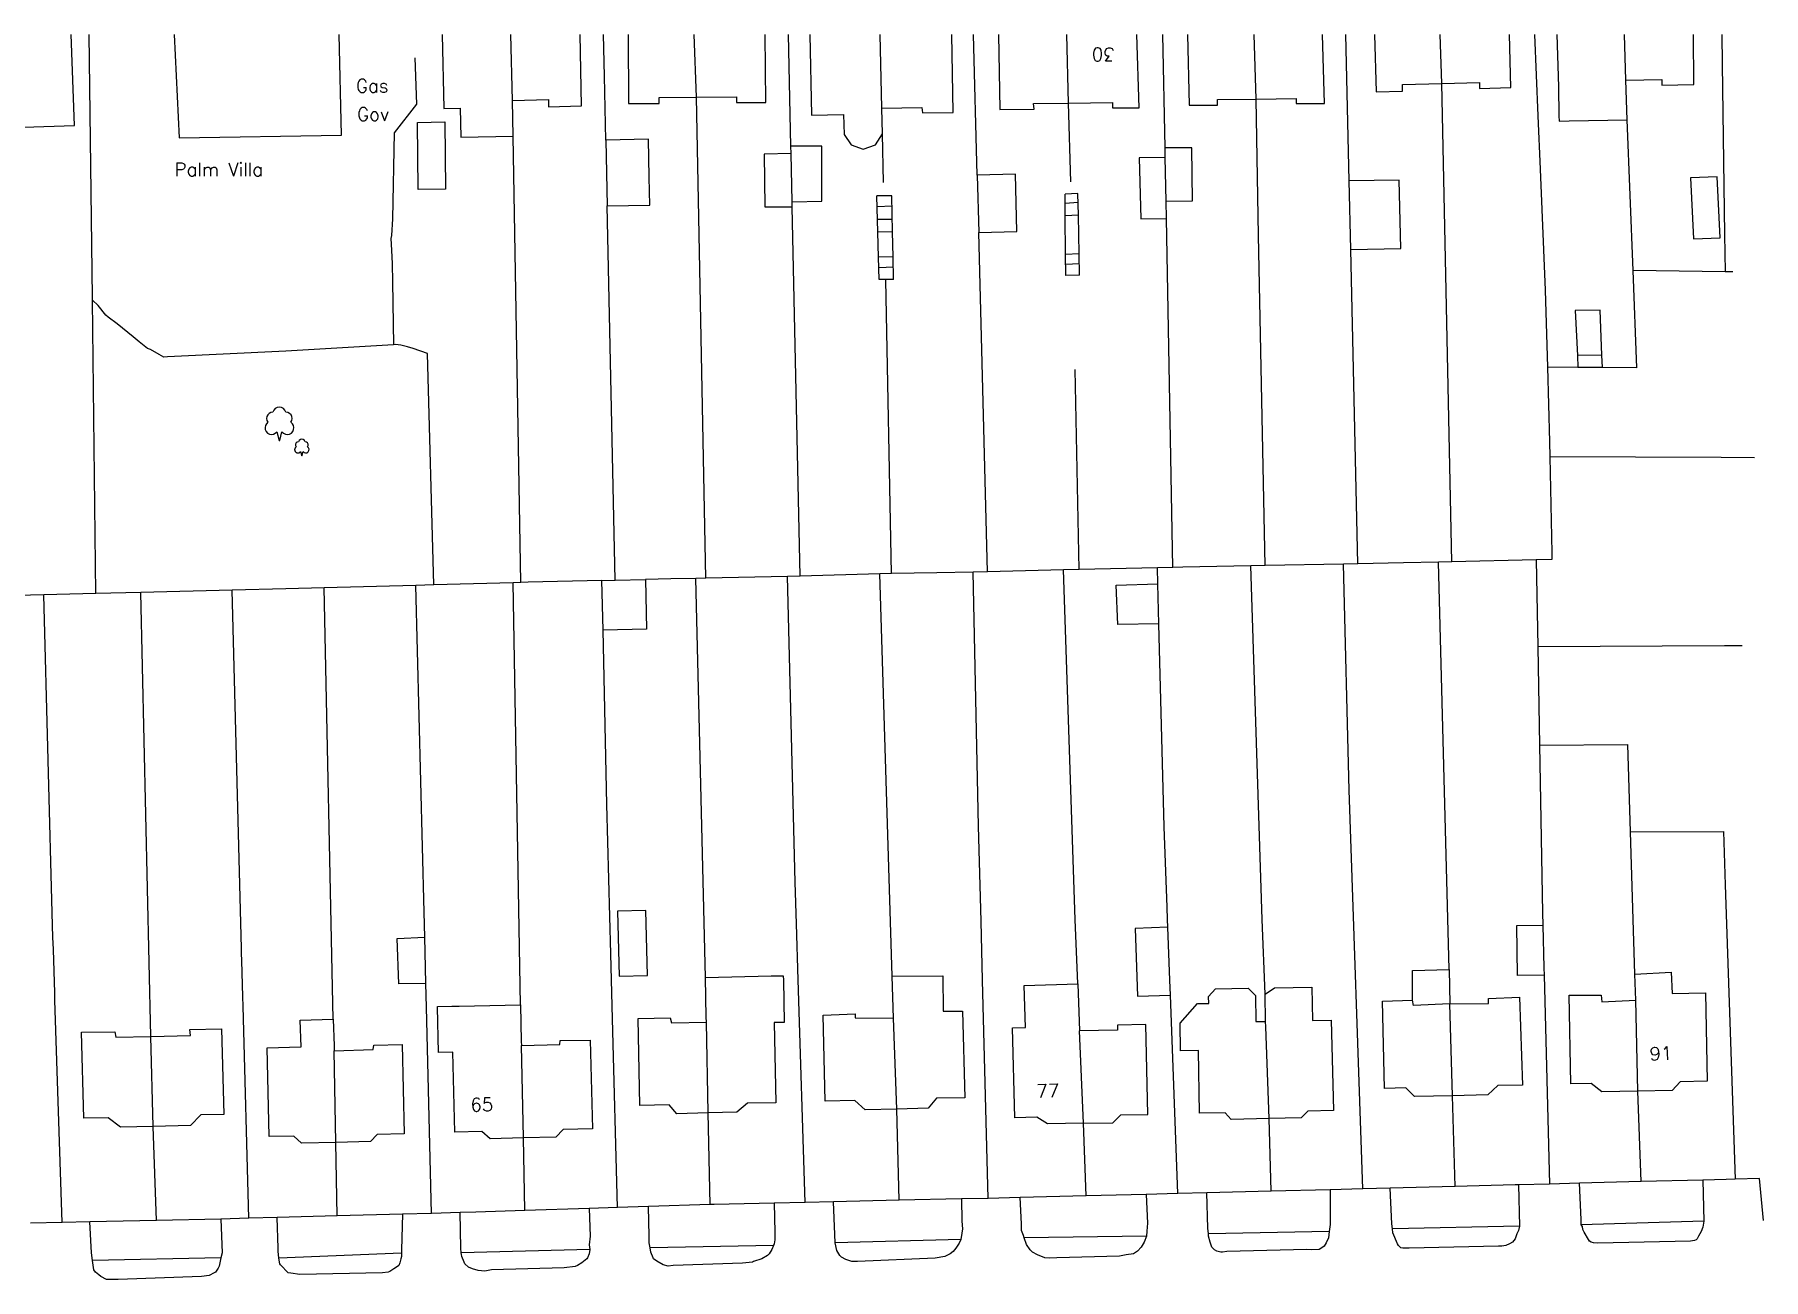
# Model space of a CAD drawing. Extents: x 427500 to 429848, y 434500 to 436505.
# Drawn here: x 428054.1 to 428209.8, y 436388 to 436500 of the extents above; entities that cross this region are included whole.
import ezdxf

# ---------------------------------------------------------------- set-up
doc = ezdxf.new("R2010")
doc.units = 0
doc.layers.add('LPTIP_Ex_Base', color=8, linetype='Continuous')
doc.styles.add('MtXpl_Romans', font='romans__.ttf')

msp = doc.modelspace()

# ---------------------------------------------------------------- linework, layer by layer
at = {"layer": 'LPTIP_Ex_Base', "color": 251, "true_color": 0x636466}
for p, q in [((428057.72, 436491.83), (428057.43, 436500)), ((428059.33, 436476.34), (428059.05, 436500)), ((428066.7, 436500), (428067.15, 436490.7)), ((428081.75, 436490.95), (428081.55, 436500)), ((428090.8, 436500), (428090.95, 436493.35)), ((428097.15, 436494.08), (428097, 436500)), ((428103.35, 436493.6), (428103.25, 436500)), ((428105.43, 436496.25), (428105.35, 436500)), ((428107.55, 436500), (428107.6, 436493.8)), ((428113.7, 436494.37), (428113.5, 436500)), ((428119.95, 436493.9), (428119.9, 436500)), ((428122.21, 436489.95), (428122, 436500)), ((428123.9, 436500), (428124.05, 436492.75)), ((428130.4, 436493.37), (428130.25, 436500)), ((428136.8, 436493), (428136.7, 436500)), ((428138.98, 436487.36), (428138.65, 436500)), ((428140.9, 436500), (428141, 436493.25)), ((428147.21, 436493.84), (428147.05, 436500)), ((428153.55, 436493.4), (428153.35, 436500)), ((428155.89, 436489.8), (428155.7, 436500)), ((428157.9, 436500), (428158.05, 436493.65)), ((428164.1, 436494.2), (428163.9, 436500)), ((428170.25, 436493.8), (428170.05, 436500)), ((428172.45, 436486.85), (428172.15, 436500)), ((428174.75, 436500), (428174.9, 436494.85)), ((428180.8, 436495.6), (428180.65, 436500)), ((428187, 436495.25), (428186.9, 436500)), ((428189.15, 436500), (428189.45, 436492.69)), ((428191.15, 436500), (428191.3, 436495.3)), ((428197.35, 436495.9), (428197.25, 436500)), ((428203.5, 436495.5), (428203.45, 436500)), ((428206, 436500), (428206.04, 436497.34)), ((428088.35, 436497.9), (428088.5, 436493.75)), ((428206.04, 436497.34), (428206.23, 436484.21)), ((428105.55, 436490.5), (428105.43, 436496.25)), ((428177.25, 436495.5), (428180.8, 436495.6)), ((428177.25, 436494.9), (428177.25, 436495.5)), ((428180.8, 436495.6), (428184.2, 436495.7)), ((428181.7, 436452.55), (428180.8, 436495.6)), ((428184.2, 436495.7), (428184.2, 436495.15)), ((428197.35, 436495.9), (428200.6, 436495.95)), ((428197.49, 436492.32), (428197.35, 436495.9)), ((428200.6, 436495.95), (428200.6, 436495.45)), ((428200.6, 436495.45), (428203.5, 436495.5)), ((428097.15, 436494.08), (428100.4, 436494.15)), ((428097.22, 436490.86), (428097.15, 436494.08)), ((428100.4, 436494.15), (428100.4, 436493.5)), ((428110.35, 436494.35), (428113.7, 436494.37)), ((428110.35, 436493.8), (428110.35, 436494.35)), ((428113.7, 436494.37), (428117.3, 436494.4)), ((428114.55, 436451.07), (428113.7, 436494.37)), ((428117.3, 436494.4), (428117.3, 436493.9)), ((428117.3, 436493.9), (428119.95, 436493.9)), ((428147.21, 436493.84), (428151.15, 436493.9)), ((428151.15, 436493.9), (428151.15, 436493.4)), ((428160.6, 436494.15), (428164.1, 436494.2)), ((428160.6, 436493.65), (428160.6, 436494.15)), ((428164.1, 436494.2), (428167.7, 436494.25)), ((428164.3, 436481.9), (428164.1, 436494.2)), ((428167.7, 436494.25), (428167.7, 436493.8)), ((428174.9, 436494.85), (428177.25, 436494.9)), ((428184.2, 436495.15), (428187, 436495.25)), ((428191.3, 436495.3), (428191.34, 436492.7)), ((428088.5, 436493.75), (428086.5, 436491.15)), ((428090.95, 436493.35), (428092.45, 436493.38)), ((428092.45, 436493.38), (428092.5, 436490.76)), ((428100.4, 436493.5), (428103.35, 436493.6)), ((428107.6, 436493.8), (428110.35, 436493.8)), ((428124.05, 436492.75), (428126.95, 436492.8)), ((428126.95, 436492.8), (428127, 436491)), ((428130.4, 436493.37), (428134, 436493.45)), ((428130.45, 436491.07), (428130.4, 436493.37)), ((428134, 436493.45), (428134.05, 436492.95)), ((428134.05, 436492.95), (428136.8, 436493)), ((428141, 436493.25), (428144.1, 436493.3)), ((428144.05, 436493.8), (428147.21, 436493.84)), ((428144.1, 436493.3), (428144.05, 436493.8)), ((428147.4, 436486.75), (428147.21, 436493.84)), ((428151.15, 436493.4), (428153.55, 436493.4)), ((428158.05, 436493.65), (428160.6, 436493.65)), ((428167.7, 436493.8), (428170.25, 436493.8)), ((428189.45, 436492.69), (428189.65, 436487.9)), ((428191.34, 436492.7), (428191.35, 436492.22)), ((428051.3, 436491.6), (428057.72, 436491.83)), ((428067.15, 436490.7), (428081.75, 436490.95)), ((428086.5, 436491.15), (428086.35, 436483.4)), ((428088.6, 436492.1), (428091.05, 436492.15)), ((428088.65, 436486.05), (428088.6, 436492.1)), ((428091.05, 436492.15), (428091.1, 436486.1)), ((428092.5, 436490.76), (428097.22, 436490.86)), ((428097.9, 436450.68), (428097.22, 436490.86)), ((428127, 436491), (428127.62, 436490.08)), ((428129.81, 436490.09), (428130.45, 436491.07)), ((428130.55, 436486.7), (428130.45, 436491.07)), ((428191.35, 436492.22), (428192.26, 436492.23)), ((428192.26, 436492.23), (428197.49, 436492.32)), ((428198.01, 436478.75), (428197.49, 436492.32)), ((428109.39, 436490.58), (428105.55, 436490.5)), ((428105.55, 436490.5), (428105.68, 436484.58)), ((428109.46, 436487.18), (428109.39, 436490.58)), ((428122.22, 436489.3), (428119.8, 436489.25)), ((428119.8, 436489.25), (428119.85, 436484.5)), ((428125, 436489.95), (428122.21, 436489.95)), ((428122.22, 436489.3), (428122.21, 436489.95)), ((428122.31, 436484.95), (428122.22, 436489.3)), ((428125, 436485), (428125, 436489.95)), ((428127.62, 436490.08), (428128.72, 436489.69)), ((428128.72, 436489.69), (428129.81, 436490.09)), ((428155.91, 436488.95), (428155.89, 436489.8)), ((428158.3, 436489.8), (428155.89, 436489.8)), ((428158.35, 436485.05), (428158.3, 436489.8)), ((428155.91, 436488.95), (428153.55, 436488.9)), ((428153.55, 436488.9), (428153.7, 436483.4)), ((428155.98, 436485), (428155.91, 436488.95)), ((428189.65, 436487.9), (428190.1, 436477)), ((428109.51, 436484.66), (428109.46, 436487.18)), ((428142.41, 436487.45), (428138.98, 436487.36)), ((428138.98, 436487.36), (428139.11, 436482.17)), ((428142.55, 436482.26), (428142.41, 436487.45)), ((428176.95, 436486.9), (428172.45, 436486.85)), ((428172.6, 436480.65), (428172.45, 436486.85)), ((428177.1, 436480.75), (428176.95, 436486.9)), ((428205.6, 436487.2), (428203.2, 436487.1)), ((428203.2, 436487.1), (428203.45, 436481.6)), ((428205.85, 436481.7), (428205.6, 436487.2)), ((428091.1, 436486.1), (428088.65, 436486.05)), ((428105.68, 436484.58), (428109.51, 436484.66)), ((428106.4, 436450.9), (428105.68, 436484.58)), ((428122.31, 436484.95), (428125, 436485)), ((428122.32, 436484.5), (428122.31, 436484.95)), ((428130.04, 436482.2), (428129.95, 436485.5)), ((428131.3, 436485.5), (428129.95, 436485.5)), ((428131.32, 436484.55), (428129.98, 436484.5)), ((428131.36, 436482.25), (428131.3, 436485.5)), ((428148.05, 436485.7), (428146.9, 436485.65)), ((428146.91, 436483.7), (428146.9, 436485.65)), ((428148.07, 436484.9), (428146.91, 436484.8)), ((428148.09, 436483.75), (428148.05, 436485.7)), ((428155.98, 436485), (428158.35, 436485.05)), ((428156.01, 436483.45), (428155.98, 436485)), ((428086.35, 436483.4), (428086.25, 436481.9)), ((428119.85, 436484.5), (428122.32, 436484.5)), ((428123.05, 436451.25), (428122.32, 436484.5)), ((428131.34, 436483.35), (428130.01, 436483.35)), ((428148.09, 436483.75), (428146.91, 436483.7)), ((428146.94, 436480.2), (428146.91, 436483.7)), ((428148.16, 436480.25), (428148.09, 436483.75)), ((428153.7, 436483.4), (428156.01, 436483.45)), ((428156.6, 436452.03), (428156.01, 436483.45)), ((428206.23, 436484.21), (428206.25, 436482)), ((428086.25, 436481.9), (428086.2, 436481.65)), ((428086.2, 436481.65), (428086.25, 436480.6)), ((428131.36, 436482.25), (428130.04, 436482.2)), ((428130.1, 436479.95), (428130.04, 436482.2)), ((428131.41, 436480), (428131.36, 436482.25)), ((428139.11, 436482.17), (428142.55, 436482.26)), ((428139.9, 436451.65), (428139.11, 436482.17)), ((428164.9, 436452.2), (428164.3, 436481.9)), ((428203.45, 436481.6), (428205.85, 436481.7)), ((428206.25, 436482), (428206.3, 436478.65)), ((428086.25, 436480.6), (428086.3, 436479.35)), ((428131.41, 436480), (428130.1, 436479.95)), ((428130.15, 436477.95), (428130.1, 436479.95)), ((428131.45, 436477.95), (428131.41, 436480)), ((428148.16, 436480.25), (428146.94, 436480.2)), ((428146.95, 436478.3), (428146.94, 436480.2)), ((428148.2, 436478.35), (428148.16, 436480.25)), ((428172.6, 436480.65), (428177.1, 436480.75)), ((428173.25, 436452.37), (428172.6, 436480.65)), ((428086.3, 436479.35), (428086.35, 436477.75)), ((428131.43, 436479.05), (428130.12, 436479)), ((428148.18, 436479.35), (428146.94, 436479.3)), ((428148.2, 436478.35), (428146.95, 436478.3)), ((428206.3, 436478.65), (428198.01, 436478.75)), ((428198.35, 436470), (428198.01, 436478.75)), ((428207, 436478.64), (428206.3, 436478.65)), ((428086.35, 436477.75), (428086.43, 436472.07)), ((428131.45, 436477.95), (428130.15, 436477.95)), ((428131.25, 436451.5), (428130.75, 436477.9)), ((428190.1, 436477), (428190.3, 436470.05)), ((428059.34, 436476.1), (428059.33, 436476.34)), ((428059.65, 436449.7), (428059.34, 436476.1)), ((428059.85, 436475.6), (428059.34, 436476.1)), ((428060.55, 436474.75), (428059.85, 436475.6)), ((428060.75, 436474.55), (428060.55, 436474.75)), ((428061.55, 436473.95), (428060.75, 436474.55)), ((428063, 436472.8), (428061.55, 436473.95)), ((428195.05, 436475.2), (428192.8, 436475.15)), ((428192.8, 436475.15), (428193, 436471.1)), ((428195.2, 436471.15), (428195.05, 436475.2)), ((428063.55, 436472.35), (428063, 436472.8)), ((428064.3, 436471.75), (428063.55, 436472.35)), ((428086.6, 436472.1), (428086.43, 436472.07)), ((428087.1, 436472.05), (428086.6, 436472.1)), ((428064.55, 436471.65), (428064.3, 436471.75)), ((428065.35, 436471.2), (428064.55, 436471.65)), ((428065.75, 436470.95), (428065.35, 436471.2)), ((428066.1, 436471), (428065.75, 436470.95)), ((428076.75, 436471.5), (428066.1, 436471)), ((428086.43, 436472.07), (428076.75, 436471.5)), ((428087.7, 436471.9), (428087.1, 436472.05)), ((428088.2, 436471.75), (428087.7, 436471.9)), ((428089.5, 436471.3), (428088.2, 436471.75)), ((428090.05, 436450.47), (428089.5, 436471.3)), ((428195.2, 436471.15), (428193, 436471.1)), ((428193, 436471.1), (428193.05, 436470.03)), ((428195.25, 436470.02), (428195.2, 436471.15)), ((428148.15, 436451.84), (428147.8, 436469.85)), ((428193.05, 436470.03), (428190.3, 436470.05)), ((428190.3, 436470.05), (428190.5, 436463.35)), ((428195.25, 436470.02), (428193.05, 436470.03)), ((428198.35, 436470), (428195.25, 436470.02)), ((428190.5, 436463.35), (428190.53, 436462)), ((428205.95, 436461.92), (428190.53, 436462)), ((428190.53, 436462), (428190.69, 436453.35)), ((428208.95, 436461.9), (428205.95, 436461.92)), ((428155.2, 436452), (428148.15, 436451.84)), ((428156.6, 436452.03), (428155.2, 436452)), ((428155.24, 436450.55), (428155.2, 436452)), ((428157.5, 436452.05), (428156.6, 436452.03)), ((428163.6, 436452.17), (428157.5, 436452.05)), ((428164.9, 436452.2), (428163.6, 436452.17)), ((428164.64, 436420.35), (428163.6, 436452.17)), ((428171.95, 436452.34), (428164.9, 436452.2)), ((428173.25, 436452.37), (428171.95, 436452.34)), ((428172.45, 436432), (428171.95, 436452.34)), ((428177.35, 436452.45), (428173.25, 436452.37)), ((428180.5, 436452.52), (428177.35, 436452.45)), ((428181.7, 436452.55), (428180.5, 436452.52)), ((428181.45, 436415.85), (428180.5, 436452.52)), ((428189.3, 436452.72), (428181.7, 436452.55)), ((428190.7, 436452.75), (428189.3, 436452.72)), ((428189.3, 436452.72), (428189.43, 436444.9)), ((428190.69, 436453.35), (428190.7, 436452.75)), ((428088.45, 436450.42), (428080.2, 436450.19)), ((428090.05, 436450.47), (428088.45, 436450.42)), ((428089.2, 436421), (428088.45, 436450.42)), ((428097.2, 436450.66), (428090.05, 436450.47)), ((428097.9, 436450.68), (428097.2, 436450.66)), ((428097.88, 436412.67), (428097.2, 436450.66)), ((428098.55, 436450.7), (428097.9, 436450.68)), ((428105.2, 436450.86), (428098.55, 436450.7)), ((428105.2, 436450.86), (428106.4, 436450.89)), ((428105.3, 436446.4), (428105.2, 436450.86)), ((428106.4, 436450.89), (428109.12, 436450.95)), ((428106.4, 436450.89), (428106.4, 436450.9)), ((428111.4, 436451), (428109.12, 436450.95)), ((428109.12, 436450.95), (428109.22, 436446.48)), ((428113.65, 436451.05), (428111.4, 436451)), ((428114.55, 436451.07), (428113.65, 436451.05)), ((428114.51, 436415.14), (428113.65, 436451.05)), ((428121.9, 436451.23), (428114.55, 436451.07)), ((428123.05, 436451.25), (428121.9, 436451.23)), ((428122.6, 436423.7), (428121.9, 436451.23)), ((428130.2, 436451.47), (428123.05, 436451.25)), ((428131.25, 436451.5), (428130.2, 436451.47)), ((428131.33, 436415.24), (428130.2, 436451.47)), ((428135.35, 436451.55), (428131.25, 436451.5)), ((428138.6, 436451.62), (428135.35, 436451.55)), ((428139.9, 436451.65), (428138.6, 436451.62)), ((428139.1, 436428.75), (428138.6, 436451.62)), ((428146.75, 436451.81), (428139.9, 436451.65)), ((428148.15, 436451.84), (428146.75, 436451.81)), ((428147.8, 436420.35), (428146.75, 436451.81)), ((428151.5, 436450.45), (428155.24, 436450.55)), ((428151.65, 436446.9), (428151.5, 436450.45)), ((428155.33, 436446.95), (428155.24, 436450.55)), ((428054.95, 436449.57), (428052.55, 436449.5)), ((428059.65, 436449.7), (428054.95, 436449.57)), ((428055.75, 436419.8), (428054.95, 436449.57)), ((428063.7, 436449.79), (428059.65, 436449.7)), ((428071.9, 436449.99), (428063.7, 436449.79)), ((428064.6, 436409.82), (428063.7, 436449.79)), ((428076.75, 436450.1), (428071.9, 436449.99)), ((428072.75, 436417.75), (428071.9, 436449.99)), ((428080.2, 436450.19), (428076.75, 436450.1)), ((428081.01, 436411.39), (428080.2, 436450.19)), ((428109.22, 436446.48), (428105.3, 436446.39)), ((428105.3, 436446.39), (428105.3, 436446.4)), ((428105.3, 436446.38), (428105.3, 436446.39)), ((428105.65, 436430.7), (428105.3, 436446.38)), ((428155.33, 436446.95), (428151.65, 436446.9)), ((428155.8, 436428.7), (428155.33, 436446.95)), ((428206.25, 436444.98), (428189.43, 436444.9)), ((428189.43, 436444.9), (428189.58, 436436.05)), ((428207.85, 436444.99), (428206.25, 436444.98)), ((428189.58, 436436.05), (428197.55, 436436.11)), ((428189.58, 436436.05), (428189.85, 436420.95)), ((428197.79, 436428.25), (428197.55, 436436.11)), ((428173.7, 436396.1), (428172.45, 436432)), ((428106, 436417.25), (428105.65, 436430.7)), ((428139.32, 436420.2), (428139.1, 436428.75)), ((428156.07, 436421.45), (428155.8, 436428.7)), ((428197.79, 436428.25), (428206.15, 436428.26)), ((428198.18, 436415.44), (428197.79, 436428.25)), ((428206.15, 436428.26), (428206.31, 436423.48)), ((428122.72, 436419.97), (428122.6, 436423.7)), ((428206.31, 436423.48), (428207.2, 436396.97)), ((428089.25, 436418.75), (428089.2, 436421)), ((428109.15, 436421.15), (428106.6, 436421.1)), ((428106.6, 436421.1), (428106.75, 436415.25)), ((428109.3, 436415.3), (428109.15, 436421.15)), ((428156.12, 436420.35), (428156.07, 436421.45)), ((428189.85, 436420.95), (428189.88, 436419.85)), ((428055.78, 436418.75), (428055.75, 436419.8)), ((428122.87, 436414.92), (428122.72, 436419.97)), ((428139.45, 436414.9), (428139.32, 436420.2)), ((428148.03, 436414.55), (428147.8, 436420.35)), ((428156.14, 436419.65), (428153.2, 436419.55)), ((428153.2, 436419.55), (428153.4, 436413.45)), ((428156.14, 436419.65), (428156.12, 436420.35)), ((428156.32, 436414.9), (428156.14, 436419.65)), ((428164.89, 436413.63), (428164.64, 436420.35)), ((428187.55, 436419.8), (428189.88, 436419.85)), ((428187.6, 436415.3), (428187.55, 436419.8)), ((428189.88, 436419.85), (428189.98, 436416)), ((428055.82, 436417.65), (428055.78, 436418.75)), ((428055.94, 436413.75), (428055.82, 436417.65)), ((428072.76, 436417.3), (428072.75, 436417.75)), ((428086.75, 436418.65), (428089.25, 436418.75)), ((428086.9, 436414.55), (428086.75, 436418.65)), ((428089.29, 436417.4), (428089.25, 436418.75)), ((428072.78, 436416.65), (428072.76, 436417.3)), ((428072.87, 436413.4), (428072.78, 436416.65)), ((428089.35, 436414.6), (428089.29, 436417.4)), ((428106.16, 436411.4), (428106, 436417.25)), ((428089.35, 436414.6), (428086.9, 436414.55)), ((428089.4, 436412.45), (428089.35, 436414.6)), ((428106.75, 436415.25), (428109.3, 436415.3)), ((428114.51, 436415.14), (428120.44, 436415.27)), ((428114.59, 436411.57), (428114.51, 436415.14)), ((428120.44, 436415.27), (428120.62, 436415.28)), ((428120.62, 436415.28), (428121.52, 436415.29)), ((428121.52, 436415.29), (428121.53, 436414.88)), ((428121.53, 436414.88), (428121.61, 436411.09)), ((428123.5, 436394.88), (428122.87, 436414.92)), ((428131.33, 436415.24), (428135.89, 436415.28)), ((428131.45, 436411.47), (428131.33, 436415.24)), ((428135.89, 436415.28), (428135.91, 436412.09)), ((428139.95, 436395.24), (428139.45, 436414.9)), ((428143.21, 436414.42), (428148.03, 436414.55)), ((428148.03, 436414.55), (428148.2, 436410.32)), ((428156.37, 436413.55), (428156.32, 436414.9)), ((428178.15, 436415.75), (428181.45, 436415.85)), ((428178.15, 436413.1), (428178.15, 436415.75)), ((428181.45, 436415.85), (428181.53, 436412.75)), ((428190, 436415.35), (428187.6, 436415.3)), ((428189.98, 436416), (428190, 436415.35)), ((428190, 436415.35), (428190.5, 436396.53)), ((428198.18, 436415.44), (428201.46, 436415.6)), ((428198.25, 436413.09), (428198.18, 436415.44)), ((428201.46, 436415.6), (428201.55, 436413.7)), ((428055.96, 436413.1), (428055.94, 436413.75)), ((428056.6, 436393.06), (428055.96, 436413.1)), ((428072.89, 436412.55), (428072.87, 436413.4)), ((428143.32, 436410.64), (428143.21, 436414.42)), ((428153.4, 436413.45), (428156.37, 436413.55)), ((428157.05, 436395.67), (428156.37, 436413.55)), ((428159.81, 436413.41), (428160.43, 436414.11)), ((428159.82, 436412.8), (428159.81, 436413.41)), ((428160.43, 436414.11), (428163.37, 436414.17)), ((428163.37, 436414.17), (428164.02, 436413.5)), ((428164.02, 436413.5), (428164.07, 436411.16)), ((428164.89, 436413.63), (428165.75, 436414.19)), ((428164.93, 436411.18), (428164.89, 436413.63)), ((428165.75, 436414.19), (428169.09, 436414.26)), ((428169.09, 436414.26), (428169.15, 436411.27)), ((428175.45, 436413), (428178.15, 436413.1)), ((428175.65, 436405.15), (428175.45, 436413)), ((428178.25, 436412.6), (428178.15, 436413.1)), ((428185, 436413.25), (428187.8, 436413.35)), ((428185, 436412.8), (428185, 436413.25)), ((428187.8, 436413.35), (428188.05, 436405.45)), ((428192.4, 436405.55), (428192.25, 436413.55)), ((428192.25, 436413.55), (428195.15, 436413.55)), ((428195.15, 436413.55), (428195.2, 436412.95)), ((428195.2, 436412.95), (428198.25, 436413.09)), ((428198.45, 436404.9), (428198.25, 436413.09)), ((428201.55, 436413.7), (428204.55, 436413.75)), ((428204.55, 436413.75), (428204.7, 436405.8)), ((428073.4, 436393.45), (428072.89, 436412.55)), ((428089.85, 436393.89), (428089.4, 436412.45)), ((428090.4, 436412.52), (428091.68, 436412.55)), ((428090.4, 436412.45), (428090.4, 436412.52)), ((428090.49, 436408.39), (428090.4, 436412.45)), ((428091.68, 436412.55), (428092.35, 436412.56)), ((428092.35, 436412.56), (428097.88, 436412.67)), ((428097.88, 436412.67), (428097.94, 436409.37)), ((428108.45, 436411.45), (428111.35, 436411.5)), ((428108.6, 436403.6), (428108.45, 436411.45)), ((428111.35, 436411.5), (428111.45, 436411.05)), ((428114.6, 436411.12), (428114.59, 436411.57)), ((428125.1, 436411.75), (428128, 436411.85)), ((428125.3, 436404), (428125.1, 436411.75)), ((428128, 436411.85), (428128, 436411.5)), ((428128, 436411.5), (428131.45, 436411.47)), ((428131.75, 436403.28), (428131.45, 436411.47)), ((428135.91, 436412.09), (428137.65, 436412.1)), ((428137.65, 436412.1), (428137.85, 436404.3)), ((428157.24, 436411.02), (428158.81, 436412.78)), ((428158.81, 436412.78), (428159.82, 436412.8)), ((428181.53, 436412.75), (428178.25, 436412.6)), ((428181.53, 436412.75), (428185, 436412.8)), ((428181.75, 436404.48), (428181.53, 436412.75)), ((428058.35, 436410.2), (428061.35, 436410.25)), ((428058.55, 436402.45), (428058.35, 436410.2)), ((428061.35, 436410.25), (428061.45, 436409.75)), ((428064.6, 436409.82), (428068.15, 436409.9)), ((428068.1, 436410.45), (428070.95, 436410.5)), ((428068.15, 436409.9), (428068.1, 436410.45)), ((428070.95, 436410.5), (428071.15, 436402.8)), ((428078.03, 436411.29), (428081.01, 436411.39)), ((428078.11, 436408.9), (428078.03, 436411.29)), ((428081.01, 436411.39), (428081.09, 436408.99)), ((428106.6, 436394.42), (428106.16, 436411.4)), ((428111.45, 436411.05), (428114.6, 436411.12)), ((428114.75, 436402.93), (428114.6, 436411.12)), ((428121.61, 436411.09), (428120.71, 436411.07)), ((428120.71, 436411.07), (428120.85, 436403.85)), ((428142.15, 436410.6), (428143.32, 436410.63)), ((428142.35, 436402.5), (428142.15, 436410.6)), ((428143.32, 436410.63), (428143.32, 436410.64)), ((428151.6, 436410.4), (428148.2, 436410.32)), ((428148.54, 436402), (428148.2, 436410.32)), ((428154.15, 436410.9), (428151.6, 436410.85)), ((428151.6, 436410.85), (428151.6, 436410.4)), ((428154.35, 436402.8), (428154.15, 436410.9)), ((428157.29, 436408.53), (428157.24, 436411.02)), ((428164.07, 436411.16), (428164.93, 436411.18)), ((428164.95, 436410.68), (428164.93, 436411.18)), ((428165.25, 436402.43), (428164.95, 436410.68)), ((428169.15, 436411.27), (428170.85, 436411.3)), ((428170.85, 436411.3), (428171.05, 436403.15)), ((428061.45, 436409.75), (428064.6, 436409.82)), ((428064.8, 436401.72), (428064.6, 436409.82)), ((428075.05, 436408.8), (428078.1, 436408.9)), ((428075.25, 436400.8), (428075.05, 436408.8)), ((428078.1, 436408.9), (428078.11, 436408.9)), ((428081.09, 436408.99), (428081.1, 436408.54)), ((428081.1, 436408.54), (428084.6, 436408.65)), ((428081.25, 436400.28), (428081.1, 436408.54)), ((428084.6, 436408.65), (428084.65, 436409.05)), ((428084.65, 436409.05), (428087.2, 436409.1)), ((428087.2, 436409.1), (428087.4, 436401.05)), ((428091.77, 436408.42), (428090.49, 436408.39)), ((428091.95, 436401.2), (428091.77, 436408.42)), ((428097.94, 436409.37), (428097.95, 436409.02)), ((428097.95, 436409.02), (428101.4, 436409.1)), ((428098.15, 436400.68), (428097.95, 436409.02)), ((428101.4, 436409.1), (428101.45, 436409.45)), ((428101.45, 436409.45), (428104.15, 436409.5)), ((428104.15, 436409.5), (428104.35, 436401.5)), ((428158.9, 436408.56), (428157.29, 436408.53)), ((428159, 436402.9), (428158.9, 436408.56)), ((428177.55, 436405.2), (428175.65, 436405.15)), ((428178.35, 436404.4), (428177.55, 436405.2)), ((428185.85, 436405.4), (428184.95, 436404.55)), ((428188.05, 436405.45), (428185.85, 436405.4)), ((428194.25, 436405.6), (428192.4, 436405.55)), ((428195.2, 436404.85), (428194.25, 436405.6)), ((428202.25, 436405.75), (428201.55, 436404.95)), ((428204.7, 436405.8), (428202.25, 436405.75)), ((428111.25, 436403.65), (428108.6, 436403.6)), ((428111.95, 436402.85), (428111.25, 436403.65)), ((428118.3, 436403.8), (428117.35, 436403)), ((428120.85, 436403.85), (428118.3, 436403.8)), ((428127.95, 436404.05), (428125.3, 436404)), ((428128.9, 436403.2), (428127.95, 436404.05)), ((428135.3, 436404.25), (428134.55, 436403.35)), ((428137.85, 436404.3), (428135.3, 436404.25)), ((428181.75, 436404.48), (428178.35, 436404.4)), ((428184.95, 436404.55), (428181.75, 436404.48)), ((428182, 436396.31), (428181.75, 436404.48)), ((428198.45, 436404.9), (428195.2, 436404.85)), ((428201.55, 436404.95), (428198.45, 436404.9)), ((428198.75, 436396.75), (428198.45, 436404.9)), ((428060.75, 436402.5), (428058.55, 436402.45)), ((428061.85, 436401.65), (428060.75, 436402.5)), ((428069.1, 436402.75), (428068.15, 436401.8)), ((428071.15, 436402.8), (428069.1, 436402.75)), ((428114.75, 436402.93), (428111.95, 436402.85)), ((428117.35, 436403), (428114.75, 436402.93)), ((428114.95, 436394.69), (428114.75, 436402.93)), ((428131.75, 436403.28), (428128.9, 436403.2)), ((428134.55, 436403.35), (428131.75, 436403.28)), ((428131.95, 436395.07), (428131.75, 436403.28)), ((428144.35, 436402.55), (428142.35, 436402.5)), ((428145.3, 436401.95), (428144.35, 436402.55)), ((428151.2, 436402.05), (428151.9, 436402.75)), ((428151.9, 436402.75), (428154.35, 436402.8)), ((428161.3, 436402.95), (428159, 436402.9)), ((428161.85, 436402.35), (428161.3, 436402.95)), ((428165.25, 436402.43), (428161.85, 436402.35)), ((428168.15, 436402.5), (428165.25, 436402.43)), ((428165.45, 436395.88), (428165.25, 436402.43)), ((428168.75, 436403.1), (428168.15, 436402.5)), ((428171.05, 436403.15), (428168.75, 436403.1)), ((428064.8, 436401.72), (428061.85, 436401.65)), ((428068.15, 436401.8), (428064.8, 436401.72)), ((428065.1, 436393.25), (428064.8, 436401.72)), ((428077.45, 436400.85), (428075.25, 436400.8)), ((428078.15, 436400.2), (428077.45, 436400.85)), ((428084.95, 436401), (428084.35, 436400.35)), ((428087.4, 436401.05), (428084.95, 436401)), ((428094.4, 436401.25), (428091.95, 436401.2)), ((428095.15, 436400.6), (428094.4, 436401.25)), ((428098.15, 436400.68), (428095.15, 436400.6)), ((428101.05, 436400.75), (428098.15, 436400.68)), ((428098.25, 436394.14), (428098.15, 436400.68)), ((428101.7, 436401.45), (428101.05, 436400.75)), ((428104.35, 436401.5), (428101.7, 436401.45)), ((428148.54, 436402), (428145.3, 436401.95)), ((428148.54, 436402), (428151.2, 436402.05)), ((428148.8, 436395.46), (428148.54, 436402)), ((428081.25, 436400.28), (428078.15, 436400.2)), ((428084.35, 436400.35), (428081.25, 436400.28)), ((428081.35, 436393.66), (428081.25, 436400.28)), ((428165.45, 436395.88), (428159.65, 436395.74)), ((428170.75, 436396.02), (428165.45, 436395.88)), ((428173.7, 436396.1), (428170.75, 436396.02)), ((428170.75, 436396.02), (428170.75, 436392.9)), ((428176.15, 436396.16), (428173.7, 436396.1)), ((428182, 436396.31), (428176.15, 436396.16)), ((428176.3, 436392.95), (428176.15, 436396.16)), ((428187.4, 436396.45), (428182, 436396.31)), ((428187.7, 436396.46), (428187.4, 436396.45)), ((428190.5, 436396.53), (428187.7, 436396.46)), ((428187.7, 436396.46), (428187.8, 436392.75)), ((428193.2, 436396.6), (428190.5, 436396.53)), ((428198.75, 436396.75), (428193.2, 436396.6)), ((428193.35, 436393.35), (428193.2, 436396.6)), ((428204.3, 436396.89), (428198.75, 436396.75)), ((428206.4, 436396.95), (428204.3, 436396.89)), ((428204.3, 436396.89), (428204.4, 436393.2)), ((428207.2, 436396.97), (428206.4, 436396.95)), ((428209.4, 436397.02), (428207.2, 436396.97)), ((428209.75, 436393.25), (428209.4, 436397.02)), ((428104.05, 436394.33), (428098.25, 436394.14)), ((428106.6, 436394.42), (428104.05, 436394.33)), ((428104.05, 436394.33), (428104.15, 436391.85)), ((428109.4, 436394.51), (428106.6, 436394.42)), ((428114.95, 436394.69), (428109.4, 436394.51)), ((428109.45, 436391.85), (428109.4, 436394.51)), ((428115.3, 436394.7), (428114.95, 436394.69)), ((428120.7, 436394.82), (428115.3, 436394.7)), ((428123.5, 436394.88), (428120.7, 436394.82)), ((428120.7, 436394.82), (428120.75, 436392.2)), ((428126.05, 436394.94), (428123.5, 436394.88)), ((428131.95, 436395.07), (428126.05, 436394.94)), ((428126.15, 436392), (428126.05, 436394.94)), ((428137.55, 436395.19), (428131.95, 436395.07)), ((428139.95, 436395.24), (428137.55, 436395.19)), ((428137.55, 436395.19), (428137.6, 436393.2)), ((428142.85, 436395.31), (428139.95, 436395.24)), ((428148.8, 436395.46), (428142.85, 436395.31)), ((428142.95, 436392.95), (428142.85, 436395.31)), ((428154.2, 436395.6), (428148.8, 436395.46)), ((428157.05, 436395.67), (428154.2, 436395.6)), ((428154.2, 436395.6), (428154.3, 436393)), ((428159.65, 436395.74), (428157.05, 436395.67)), ((428159.75, 436392.55), (428159.65, 436395.74)), ((428056.6, 436393.06), (428053.75, 436393)), ((428059.1, 436393.12), (428056.6, 436393.06)), ((428065.1, 436393.25), (428059.1, 436393.12)), ((428059.25, 436390.35), (428059.1, 436393.12)), ((428070.9, 436393.38), (428065.1, 436393.25)), ((428073.4, 436393.45), (428070.9, 436393.38)), ((428070.9, 436393.38), (428071, 436390.35)), ((428075.95, 436393.52), (428073.4, 436393.45)), ((428081.35, 436393.66), (428075.95, 436393.52)), ((428076.05, 436390.75), (428075.95, 436393.52)), ((428087.25, 436393.82), (428081.35, 436393.66)), ((428087.25, 436393.82), (428087.15, 436390.6)), ((428089.85, 436393.89), (428087.25, 436393.82)), ((428092.45, 436393.96), (428089.85, 436393.89)), ((428093.85, 436394), (428092.45, 436393.96)), ((428092.5, 436390.75), (428092.45, 436393.96)), ((428098.25, 436394.14), (428093.85, 436394)), ((428137.6, 436393.2), (428137.65, 436392.5)), ((428142.95, 436392.35), (428142.95, 436392.95)), ((428154.3, 436393), (428154.25, 436392.3)), ((428170.75, 436392.9), (428170.65, 436392.25)), ((428176.35, 436392.5), (428176.3, 436392.95)), ((428187.8, 436392.75), (428176.35, 436392.5)), ((428187.8, 436392.75), (428187.7, 436392.35)), ((428193.35, 436392.85), (428193.35, 436393.35)), ((428204.4, 436393.2), (428193.35, 436392.85)), ((428193.45, 436392.7), (428193.35, 436392.85)), ((428204.4, 436393.2), (428204.3, 436392.65)), ((428104.15, 436391.85), (428104.05, 436391.05)), ((428109.45, 436391.25), (428109.45, 436391.85)), ((428109.53, 436390.79), (428109.45, 436391.25)), ((428120.75, 436391.5), (428120.7, 436391.15)), ((428120.75, 436392.2), (428120.75, 436391.5)), ((428126.2, 436391.25), (428126.15, 436392)), ((428137.5, 436391.55), (428126.2, 436391.25)), ((428126.35, 436390.55), (428126.2, 436391.25)), ((428137.35, 436391.2), (428137.05, 436390.75)), ((428137.5, 436391.55), (428137.35, 436391.2)), ((428137.6, 436392.1), (428137.5, 436391.55)), ((428137.65, 436392.5), (428137.6, 436392.1)), ((428143.15, 436391.9), (428142.95, 436392.35)), ((428143.2, 436391.7), (428143.15, 436391.9)), ((428154.21, 436391.85), (428143.2, 436391.7)), ((428143.4, 436391.1), (428143.2, 436391.7)), ((428154, 436391.3), (428153.75, 436390.85)), ((428154.21, 436391.85), (428154, 436391.3)), ((428154.25, 436392.3), (428154.21, 436391.85)), ((428159.79, 436392.04), (428159.75, 436392.55)), ((428170.65, 436392.25), (428159.79, 436392.04)), ((428159.8, 436391.85), (428159.79, 436392.04)), ((428159.95, 436391.3), (428159.8, 436391.85)), ((428160.1, 436390.85), (428159.95, 436391.3)), ((428170.4, 436391.25), (428170.2, 436390.95)), ((428170.6, 436391.7), (428170.4, 436391.25)), ((428170.65, 436392.25), (428170.6, 436391.7)), ((428176.4, 436392.15), (428176.35, 436392.5)), ((428176.8, 436391.15), (428176.4, 436392.15)), ((428187.15, 436391.3), (428186.9, 436391.15)), ((428187.4, 436391.6), (428187.15, 436391.3)), ((428187.55, 436392.05), (428187.4, 436391.6)), ((428187.7, 436392.35), (428187.55, 436392.05)), ((428193.5, 436392.45), (428193.45, 436392.7)), ((428193.6, 436392.2), (428193.5, 436392.45)), ((428194, 436391.55), (428193.6, 436392.2)), ((428194.1, 436391.4), (428194, 436391.55)), ((428194.25, 436391.3), (428194.1, 436391.4)), ((428194.45, 436391.25), (428194.25, 436391.3)), ((428194.85, 436391.2), (428194.45, 436391.25)), ((428203.2, 436391.4), (428194.85, 436391.2)), ((428203.55, 436391.45), (428203.2, 436391.4)), ((428203.7, 436391.5), (428203.55, 436391.45)), ((428203.8, 436391.6), (428203.7, 436391.5)), ((428203.9, 436391.85), (428203.8, 436391.6)), ((428204.15, 436392.25), (428203.9, 436391.85)), ((428204.3, 436392.65), (428204.15, 436392.25)), ((428059.35, 436389.65), (428059.25, 436390.35)), ((428070.9, 436389.9), (428059.35, 436389.65)), ((428059.45, 436388.8), (428059.35, 436389.65)), ((428070.9, 436389.9), (428070.75, 436389.15)), ((428071, 436390.35), (428070.9, 436389.9)), ((428076.05, 436390.5), (428076.05, 436390.75)), ((428076.1, 436389.85), (428076.05, 436390.5)), ((428087.15, 436390.3), (428076.1, 436389.85)), ((428076.2, 436389.35), (428076.1, 436389.85)), ((428087.1, 436389.8), (428087, 436389.45)), ((428087.15, 436390), (428087.1, 436389.8)), ((428087.15, 436390.6), (428087.15, 436390.3)), ((428087.15, 436390.3), (428087.15, 436390)), ((428092.54, 436390.34), (428092.5, 436390.75)), ((428104.1, 436390.65), (428092.54, 436390.34)), ((428092.55, 436390.2), (428092.54, 436390.34)), ((428092.6, 436390), (428092.55, 436390.2)), ((428092.8, 436389.5), (428092.6, 436390)), ((428103.85, 436389.8), (428103.4, 436389.45)), ((428103.9, 436389.9), (428103.85, 436389.8)), ((428104.05, 436390.25), (428103.9, 436389.9)), ((428104.05, 436391.05), (428104.1, 436390.65)), ((428104.1, 436390.65), (428104.05, 436390.25)), ((428120.64, 436391), (428109.53, 436390.79)), ((428109.6, 436390.4), (428109.53, 436390.79)), ((428109.8, 436389.9), (428109.6, 436390.4)), ((428109.85, 436389.8), (428109.8, 436389.9)), ((428110.15, 436389.6), (428109.85, 436389.8)), ((428119.6, 436389.8), (428118.85, 436389.55)), ((428120.1, 436390.1), (428119.6, 436389.8)), ((428120.25, 436390.25), (428120.1, 436390.1)), ((428120.5, 436390.65), (428120.25, 436390.25)), ((428120.64, 436391), (428120.5, 436390.65)), ((428120.7, 436391.15), (428120.64, 436391)), ((428126.6, 436390.1), (428126.35, 436390.55)), ((428126.75, 436389.95), (428126.6, 436390.1)), ((428127.15, 436389.75), (428126.75, 436389.95)), ((428127.7, 436389.55), (428127.15, 436389.75)), ((428135.2, 436389.85), (428128.2, 436389.55)), ((428136.05, 436390), (428135.2, 436389.85)), ((428136.55, 436390.25), (428136.05, 436390)), ((428136.8, 436390.45), (428136.55, 436390.25)), ((428137.05, 436390.75), (428136.8, 436390.45)), ((428143.75, 436390.6), (428143.4, 436391.1)), ((428143.95, 436390.4), (428143.75, 436390.6)), ((428144.4, 436390.15), (428143.95, 436390.4)), ((428145.05, 436389.9), (428144.4, 436390.15)), ((428145.5, 436389.85), (428145.05, 436389.9)), ((428146.15, 436389.9), (428145.5, 436389.85)), ((428151.8, 436390.05), (428146.15, 436389.9)), ((428152.4, 436390.15), (428151.8, 436390.05)), ((428153.05, 436390.25), (428152.4, 436390.15)), ((428153.4, 436390.5), (428153.05, 436390.25)), ((428153.75, 436390.85), (428153.4, 436390.5)), ((428160.35, 436390.6), (428160.1, 436390.85)), ((428160.55, 436390.5), (428160.35, 436390.6)), ((428160.9, 436390.4), (428160.55, 436390.5)), ((428161.05, 436390.4), (428160.9, 436390.4)), ((428161.45, 436390.45), (428161.05, 436390.4)), ((428168.65, 436390.65), (428161.45, 436390.45)), ((428169.1, 436390.6), (428168.65, 436390.65)), ((428169.75, 436390.65), (428169.1, 436390.6)), ((428170.1, 436390.85), (428169.75, 436390.65)), ((428170.2, 436390.95), (428170.1, 436390.85)), ((428176.9, 436391), (428176.8, 436391.15)), ((428177.1, 436390.8), (428176.9, 436391)), ((428177.3, 436390.75), (428177.1, 436390.8)), ((428177.85, 436390.75), (428177.3, 436390.75)), ((428185.9, 436390.95), (428177.85, 436390.75)), ((428186.2, 436390.95), (428185.9, 436390.95)), ((428186.55, 436391), (428186.2, 436390.95)), ((428186.9, 436391.15), (428186.55, 436391)), ((428059.6, 436388.6), (428059.45, 436388.8)), ((428059.9, 436388.35), (428059.6, 436388.6)), ((428060.1, 436388.2), (428059.9, 436388.35)), ((428060.6, 436387.95), (428060.1, 436388.2)), ((428069.15, 436388.2), (428061.65, 436387.95)), ((428069.85, 436388.3), (428069.15, 436388.2)), ((428070.3, 436388.55), (428069.85, 436388.3)), ((428070.4, 436388.6), (428070.3, 436388.55)), ((428070.65, 436388.95), (428070.4, 436388.6)), ((428070.75, 436389.15), (428070.65, 436388.95)), ((428076.25, 436389.25), (428076.2, 436389.35)), ((428076.95, 436388.55), (428076.25, 436389.25)), ((428077.2, 436388.5), (428076.95, 436388.55)), ((428078, 436388.4), (428077.2, 436388.5)), ((428085.45, 436388.55), (428078, 436388.4)), ((428085.95, 436388.6), (428085.45, 436388.55)), ((428086.1, 436388.65), (428085.95, 436388.6)), ((428086.45, 436388.9), (428086.1, 436388.65)), ((428086.8, 436389.1), (428086.45, 436388.9)), ((428086.9, 436389.2), (428086.8, 436389.1)), ((428087, 436389.45), (428086.9, 436389.2)), ((428092.85, 436389.35), (428092.8, 436389.5)), ((428093.2, 436389.05), (428092.85, 436389.35)), ((428093.55, 436388.9), (428093.2, 436389.05)), ((428094.05, 436388.75), (428093.55, 436388.9)), ((428094.65, 436388.7), (428094.05, 436388.75)), ((428095.25, 436388.8), (428094.65, 436388.7)), ((428101.8, 436389), (428095.25, 436388.8)), ((428102.8, 436389.1), (428101.8, 436389)), ((428103, 436389.2), (428102.8, 436389.1)), ((428103.4, 436389.45), (428103, 436389.2)), ((428110.7, 436389.25), (428110.15, 436389.6)), ((428111.15, 436389.15), (428110.7, 436389.25)), ((428111.6, 436389.2), (428111.15, 436389.15)), ((428117.85, 436389.4), (428111.6, 436389.2)), ((428118.75, 436389.5), (428117.85, 436389.4)), ((428118.85, 436389.55), (428118.75, 436389.5)), ((428128.2, 436389.55), (428127.7, 436389.55)), ((428061.65, 436387.95), (428060.6, 436387.95))]:
    msp.add_line(p, q, dxfattribs=at)
for points in [[(428075.13, 436465.1), (428074.99, 436464.97), (428074.9, 436464.81), (428074.87, 436464.62), (428074.89, 436464.44), (428074.97, 436464.27), (428075.09, 436464.13), (428075.26, 436464.04), (428075.44, 436464.01), (428075.62, 436464.03), (428075.79, 436464.11), (428075.93, 436464.23), (428075.93, 436464.23), (428076.13, 436463.46), (428076.21, 436463.46), (428076.39, 436464.24), (428076.39, 436464.24), (428076.53, 436464.11), (428076.7, 436464.03), (428076.89, 436464.01), (428077.07, 436464.04), (428077.24, 436464.13), (428077.36, 436464.27), (428077.44, 436464.44), (428077.47, 436464.63), (428077.43, 436464.81), (428077.34, 436464.97), (428077.2, 436465.1), (428077.29, 436465.26), (428077.32, 436465.44), (428077.29, 436465.61), (428077.21, 436465.78), (428077.08, 436465.9), (428076.92, 436465.98), (428076.74, 436466), (428076.74, 436466), (428076.66, 436466.18), (428076.53, 436466.33), (428076.36, 436466.43), (428076.16, 436466.46), (428075.96, 436466.43), (428075.79, 436466.33), (428075.66, 436466.18), (428075.58, 436466), (428075.4, 436465.98), (428075.24, 436465.9), (428075.11, 436465.77), (428075.03, 436465.61), (428075, 436465.43), (428075.04, 436465.25), (428075.13, 436465.1)], [(428077.66, 436462.89), (428077.65, 436462.88), (428077.63, 436462.86), (428077.62, 436462.85), (428077.61, 436462.84), (428077.6, 436462.82), (428077.59, 436462.81), (428077.58, 436462.79), (428077.57, 436462.78), (428077.56, 436462.76), (428077.55, 436462.74), (428077.54, 436462.72), (428077.54, 436462.71), (428077.54, 436462.69), (428077.53, 436462.67), (428077.53, 436462.65), (428077.53, 436462.63), (428077.53, 436462.61), (428077.54, 436462.59), (428077.54, 436462.58), (428077.54, 436462.56), (428077.55, 436462.54), (428077.56, 436462.52), (428077.57, 436462.51), (428077.57, 436462.49), (428077.58, 436462.47), (428077.59, 436462.46), (428077.61, 436462.44), (428077.62, 436462.43), (428077.63, 436462.42), (428077.65, 436462.41), (428077.66, 436462.4), (428077.68, 436462.39), (428077.69, 436462.38), (428077.71, 436462.37), (428077.73, 436462.36), (428077.75, 436462.35), (428077.76, 436462.35), (428077.78, 436462.35), (428077.8, 436462.34), (428077.82, 436462.34), (428077.84, 436462.34), (428077.86, 436462.34), (428077.88, 436462.34), (428077.89, 436462.35), (428077.91, 436462.35), (428077.93, 436462.36), (428077.95, 436462.36), (428077.96, 436462.37), (428077.98, 436462.38), (428078, 436462.39), (428078.01, 436462.4), (428078.03, 436462.41), (428078.04, 436462.43), (428078.05, 436462.44), (428078.07, 436462.46), (428078.07, 436462.46), (428078.17, 436462.07), (428078.19, 436462.07), (428078.3, 436462.46), (428078.3, 436462.46), (428078.4, 436462.38), (428078.52, 436462.34), (428078.65, 436462.36), (428078.75, 436462.44), (428078.82, 436462.55), (428078.83, 436462.68), (428078.79, 436462.8), (428078.7, 436462.89), (428078.75, 436463), (428078.75, 436463.13), (428078.7, 436463.24), (428078.59, 436463.32), (428078.47, 436463.34), (428078.41, 436463.46), (428078.31, 436463.54), (428078.18, 436463.57), (428078.05, 436463.54), (428077.95, 436463.46), (428077.89, 436463.34), (428077.77, 436463.32), (428077.66, 436463.24), (428077.61, 436463.13), (428077.61, 436463), (428077.66, 436462.89)]]:
    msp.add_lwpolyline(points, dxfattribs=at)

# ---------------------------------------------------------------- texts
at = {"layer": 'LPTIP_Ex_Base', "color": 251, "true_color": 0x636466, "style": 'MtXpl_Romans'}
for s, rotation, p in [('30', 178.9, (428151.37, 436498.79)), ('Gas', 0.3, (428083.06, 436494.78)), ('Gov', 0.3, (428083.16, 436492.23)), ('91', 2.4, (428199.52, 436407.65)), ('77', 1.5, (428144.32, 436404.3)), ('65', 1.5, (428093.37, 436403.06))]:
    msp.add_text(s, height=1.2, rotation=rotation, dxfattribs=at).set_placement(p)
msp.add_text('Palm Villa', height=1.2, dxfattribs=at).set_placement((428066.72, 436487.26))

doc.saveas('drawing.dxf')
